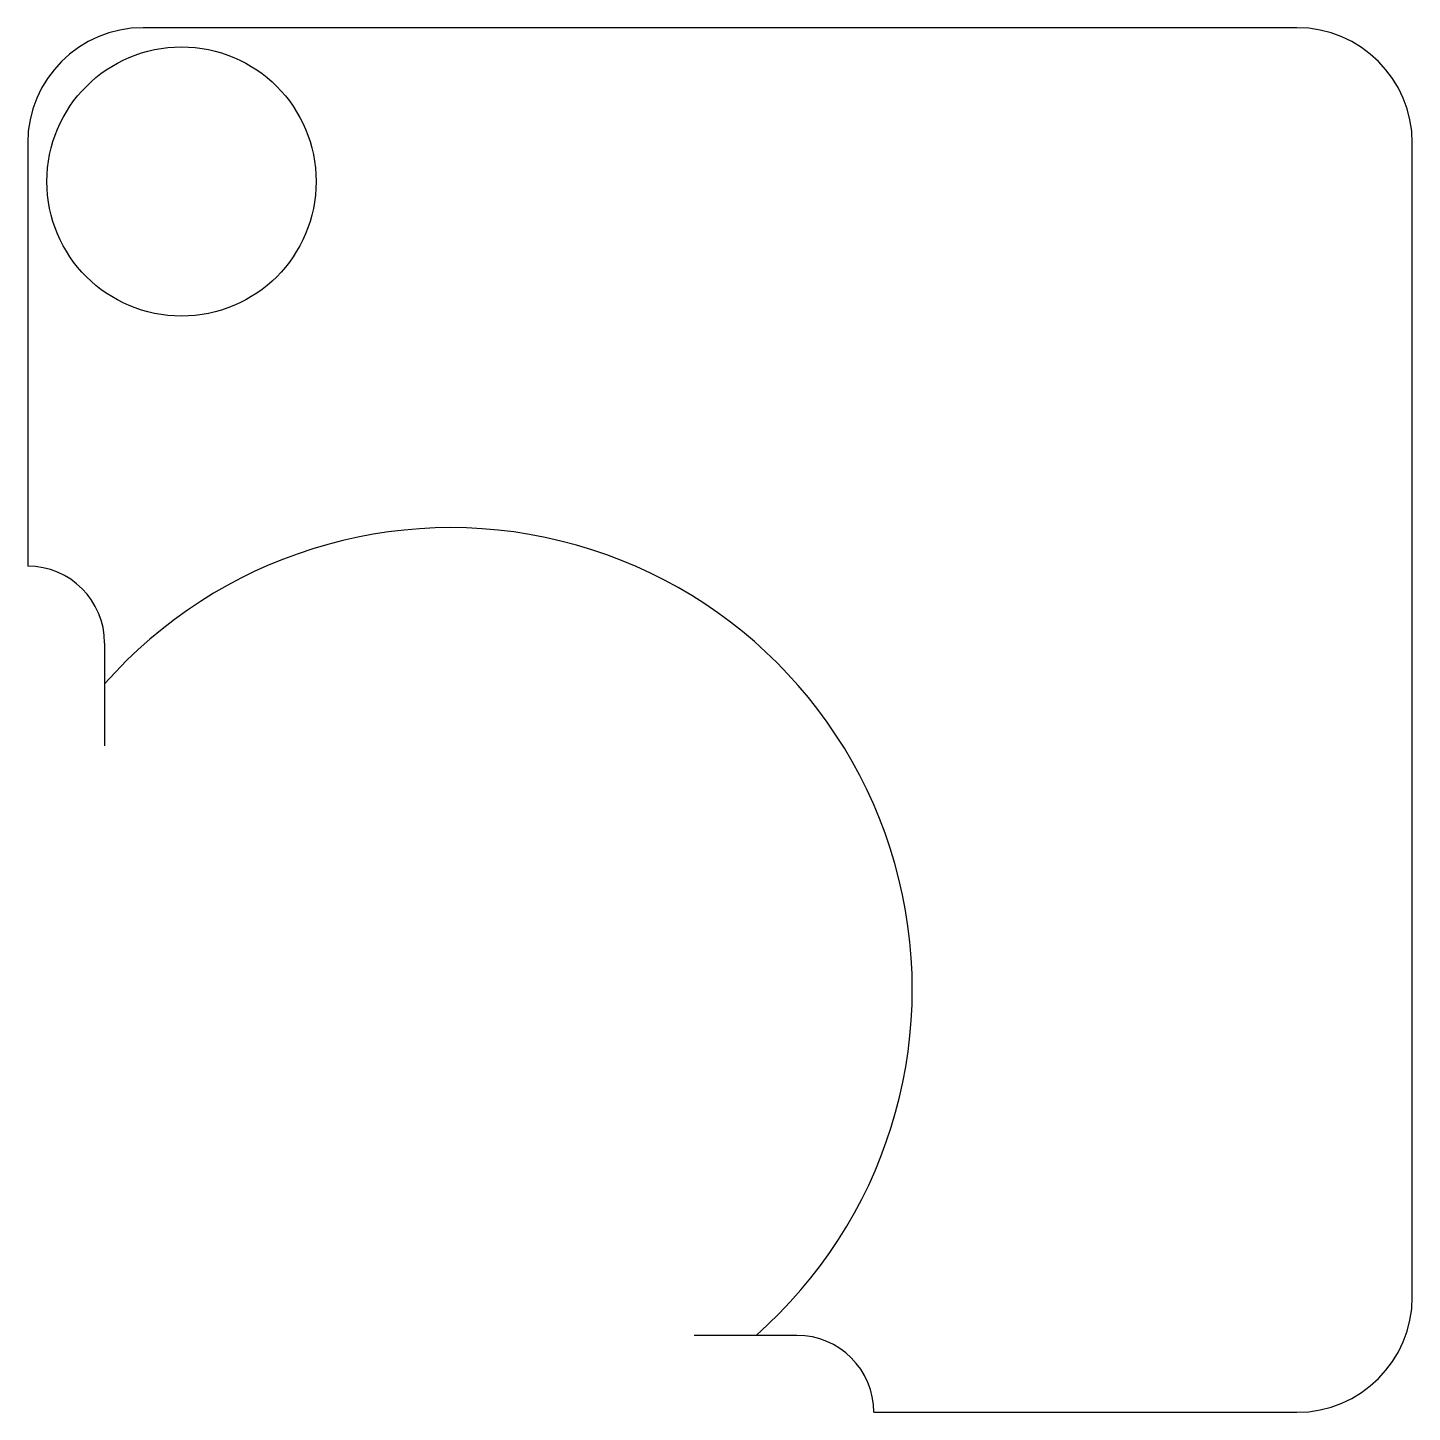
# Model space of a CAD drawing. Header units: millimetres. Extents: x -16.7 to 19.3, y -16.8 to 19.2.
import ezdxf

# ---------------------------------------------------------------- set-up
doc = ezdxf.new("R2010")
doc.units = ezdxf.units.MM

msp = doc.modelspace()

# ---------------------------------------------------------------- linework, layer by layer
at = {"color": 7, "linetype": 'Continuous', "lineweight": 25}
for p, q in [((16.31, 19.227), (-13.69, 19.227)), ((-16.69, 16.227), (-16.69, 5.227)), ((19.31, -13.773), (19.31, 16.227)), ((-14.69, 3.227), (-14.69, 0.551)), ((3.31, -14.773), (0.635, -14.773)), ((5.31, -16.773), (16.31, -16.773))]:
    msp.add_line(p, q, dxfattribs=at)
msp.add_circle((-12.69, 15.227), 3.5, dxfattribs=at)
for centre, radius, start, end in [((-13.69, 16.227), 3, 90, 180), ((16.31, 16.227), 3, 0, 90), ((-5.69, -5.773), 12, 311.4096, 138.5904), ((-16.69, 3.227), 2, 0, 90), ((16.31, -13.773), 3, 270, 0), ((3.31, -16.773), 2, 0, 90)]:
    msp.add_arc(centre, radius, start, end, dxfattribs=at)

doc.saveas('drawing.dxf')
